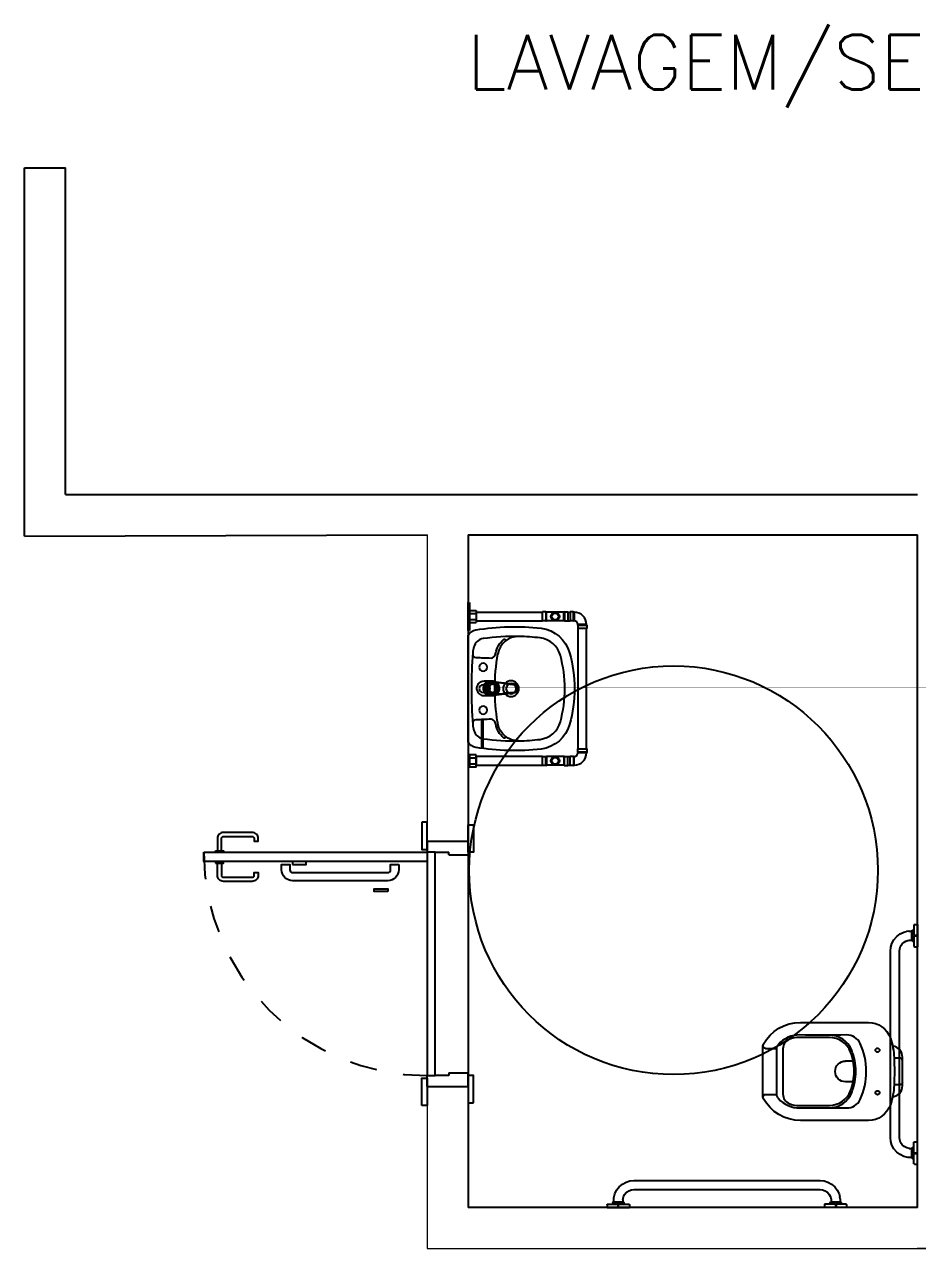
# Model space of a CAD drawing. Header units: inches. Extents: x -55 to 235, y -47 to 159.
# Drawn here: x 173.701 to 176.979, y 8.902 to 13.395 of the extents above; entities that cross this region are included whole.
import ezdxf

# ---------------------------------------------------------------- set-up
doc = ezdxf.new("R2010")
doc.units = ezdxf.units.IN
doc.header["$LTSCALE"] = 0.03
doc.header["$MEASUREMENT"] = 0
doc.linetypes.add('CONTINU', pattern=[0])
doc.linetypes.add('HIDDEN', pattern=[0.375, 0.25, -0.125])
doc.layers.add('01', color=7, linetype='Continuous')
doc.layers.add('AI-Texto amb-tit', color=4, linetype='Continuous')
doc.styles.add('RS100', font='romans.shx', dxfattribs={"height": 0.2})

# ---------------------------------------------------------------- blocks, each defined once
blk = doc.blocks.new('CX-A$C79F73C49')
blk.add_lwpolyline([(0.005, 0.1575), (0.005, 0.1275), (0, 0.1275), (0, 0.1575)], close=True)
blk.add_lwpolyline([(0.0575, 0.0225, -0.414214), (0.05, 0.015), (0.04, 0.015), (0.04, 0), (0.05, 0, 0.414214), (0.0725, 0.0225), (0.0725, 0.1275, 0.414214), (0.05, 0.15), (0.005, 0.15), (0.005, 0.135), (0.05, 0.135, -0.414214), (0.0575, 0.1275)], format="xyb", close=True)
blk = doc.blocks.new('fsfa')
blk.add_line((175.3294, 11.522), (176.9794, 11.522))
at = {"layer": '01', "lineweight": 0}
for p, q in [((175.1794, 11.522), (175.1794, 10.397)), ((175.3294, 10.397), (175.3294, 11.522)), ((176.9794, 11.522), (176.9794, 9.052)), ((175.1794, 10.397), (175.3294, 10.397)), ((175.3294, 9.497), (175.1794, 9.497)), ((175.1794, 9.497), (175.1794, 8.902)), ((175.1794, 8.902), (177.1312, 8.902)), ((178.9294, 8.902), (176.9777, 8.902))]:
    blk.add_line(p, q, dxfattribs=at)
at = {"layer": '01'}
for p, q in [((175.3294, 11.522), (175.3294, 9.052)), ((176.9794, 9.052), (176.9794, 11.522)), ((175.3354, 11.2735), (175.3354, 11.1705)), ((175.3354, 11.2439), (175.3594, 11.2439)), ((175.3354, 11.2329), (175.3594, 11.2329)), ((175.3594, 11.2439), (175.3594, 11.2001)), ((175.3594, 11.2379), (175.6026, 11.2379)), ((175.6146, 11.2385), (175.6026, 11.2385)), ((175.6026, 11.2054), (175.6026, 11.2385)), ((175.6146, 11.2385), (175.6171, 11.2379)), ((175.6146, 11.2385), (175.6146, 11.2054)), ((175.6171, 11.2061), (175.6171, 11.2379)), ((175.681, 11.2379), (175.6171, 11.2379)), ((175.6836, 11.2385), (175.681, 11.2379)), ((175.681, 11.2061), (175.681, 11.2379)), ((175.6836, 11.2385), (175.6836, 11.2054)), ((175.6836, 11.2385), (175.6956, 11.2385)), ((175.6956, 11.2385), (175.6956, 11.2054)), ((175.6956, 11.2379), (175.7046, 11.2379)), ((175.7046, 11.2385), (175.7046, 11.2054)), ((175.7166, 11.2385), (175.7046, 11.2385)), ((175.7166, 11.2054), (175.7166, 11.2385)), ((175.7166, 11.2385), (175.7191, 11.2379)), ((175.7191, 11.2379), (175.7191, 11.2061)), ((175.3354, 11.211), (175.3594, 11.211)), ((175.3354, 11.2001), (175.3594, 11.2001)), ((175.3594, 11.2061), (175.6026, 11.2061)), ((175.6146, 11.2054), (175.6026, 11.2054)), ((175.6146, 11.2054), (175.6171, 11.2061)), ((175.681, 11.2061), (175.6171, 11.2061)), ((175.6836, 11.2054), (175.681, 11.2061)), ((175.6836, 11.2054), (175.6956, 11.2054)), ((175.6956, 11.2061), (175.7046, 11.2061)), ((175.7166, 11.2054), (175.7046, 11.2054)), ((175.7166, 11.2054), (175.7191, 11.2061)), ((175.732, 11.19), (175.7327, 11.1925)), ((175.732, 11.19), (175.7651, 11.19)), ((175.732, 11.19), (175.732, 11.178)), ((175.7645, 11.1925), (175.7327, 11.1925)), ((175.7651, 11.19), (175.7645, 11.1925)), ((175.7651, 11.19), (175.7651, 11.178)), ((175.3294, 11.1705), (175.3354, 11.1705)), ((175.7651, 11.178), (175.732, 11.178)), ((175.3354, 10.7029), (175.3594, 10.7029)), ((175.6146, 10.7085), (175.6171, 10.7079)), ((175.6146, 10.6754), (175.6146, 10.7085)), ((175.681, 10.7079), (175.6171, 10.7079)), ((175.6171, 10.7079), (175.6171, 10.6761)), ((175.6836, 10.7085), (175.681, 10.7079)), ((175.681, 10.7079), (175.681, 10.6761)), ((175.6836, 10.7085), (175.6956, 10.7085)), ((175.6836, 10.6754), (175.6836, 10.7085)), ((175.6956, 10.6754), (175.6956, 10.7085)), ((175.6956, 10.7078), (175.7046, 10.7078)), ((175.7046, 10.6754), (175.7046, 10.7085)), ((175.7166, 10.7085), (175.7046, 10.7085)), ((175.7166, 10.7085), (175.7166, 10.6754)), ((175.7166, 10.7085), (175.7191, 10.7078)), ((175.7191, 10.6761), (175.7191, 10.7078)), ((175.732, 10.724), (175.7327, 10.7214)), ((175.7645, 10.7214), (175.7327, 10.7214)), ((175.7651, 10.724), (175.7645, 10.7214)), ((175.3354, 10.681), (175.3594, 10.681)), ((175.6146, 10.6754), (175.6171, 10.6761)), ((175.681, 10.6761), (175.6171, 10.6761)), ((175.6836, 10.6754), (175.681, 10.6761)), ((175.6836, 10.6754), (175.6956, 10.6754)), ((175.6956, 10.6761), (175.7046, 10.6761)), ((175.7166, 10.6754), (175.7046, 10.6754)), ((175.7166, 10.6754), (175.7191, 10.6761)), ((175.1794, 10.397), (175.3294, 10.397)), ((175.1794, 10.397), (175.1794, 10.357)), ((175.1794, 10.397), (175.1794, 10.357)), ((175.3294, 10.397), (175.3294, 10.347)), ((175.3294, 10.397), (175.3294, 10.347)), ((175.2094, 10.357), (175.2594, 10.357)), ((175.2594, 10.347), (175.2594, 10.357)), ((175.2594, 10.347), (175.2594, 10.357)), ((175.2594, 10.347), (175.3294, 10.347)), ((175.2594, 10.347), (175.3294, 10.347)), ((176.412, 9.4579), (176.412, 9.6461)), ((176.412, 9.6461), (176.412, 9.6364)), ((176.422, 9.6364), (176.4576, 9.6364)), ((175.1794, 9.497), (175.1794, 9.537)), ((175.1794, 9.497), (175.1794, 9.537)), ((175.1794, 9.537), (175.2094, 9.537)), ((175.2594, 9.537), (175.2094, 9.537)), ((175.2594, 9.547), (175.3294, 9.547)), ((175.2594, 9.547), (175.3294, 9.547)), ((175.2594, 9.547), (175.2594, 9.537)), ((175.2594, 9.547), (175.2594, 9.537)), ((175.3294, 9.497), (175.3294, 9.547)), ((175.3294, 9.497), (175.3294, 9.547)), ((175.1794, 9.497), (175.3294, 9.497)), ((176.9794, 9.052), (175.3294, 9.052))]:
    blk.add_line(p, q, dxfattribs=at)
at = {"layer": '01', "ltscale": 3}
blk.add_line((175.3294, 11.1705), (175.3294, 11.2735), dxfattribs=at)
at = {"layer": '01'}
for points in [[(175.358, 10.7414, -0.219089), (175.3294, 10.761), (175.3294, 10.957), (175.3294, 11.1529, -0.219089), (175.358, 11.1725)], [(175.3584, 11.1725, -0.072907), (175.5977, 11.1785, -0.3044), (175.7025, 11.0881, -0.067106), (175.7201, 10.957, -0.067106), (175.7025, 10.8259, -0.3044), (175.5977, 10.7355, -0.072907), (175.3584, 10.7414)], [(175.516, 11.1487, 0.375471), (175.4391, 11.0844)], [(175.3468, 11.0852, 0.414698), (175.3583, 11.0718, 0.016843), (175.414, 11.0695, 0.366077), (175.4304, 11.0831, -0.001782), (175.4313, 11.0879, -0.174065), (175.46, 11.1372, -1.00211), (175.4658, 11.1313)], [(175.438, 10.8352, -0.045632), (175.4283, 10.957, -0.048033), (175.4392, 11.085)], [(175.4658, 10.7826, -1.00211), (175.46, 10.7768, -0.174065), (175.4313, 10.8261, -0.001782), (175.4304, 10.8308, 0.366077), (175.414, 10.8445, 0.016844), (175.3583, 10.8421, 0.414698), (175.3468, 10.8288)], [(175.516, 10.7653, -0.368026), (175.4394, 10.8276, -0.004431), (175.4373, 10.8393)], [(176.422, 9.6364, -0.407906), (176.412, 9.6461, -0.131537), (176.4132, 9.6512, -0.273863), (176.5496, 9.7319), (176.7993, 9.7319, -0.319419), (176.8799, 9.6746, -0.074713), (176.8935, 9.6019, -0.017899), (176.8935, 9.502, -0.074713), (176.8799, 9.4293, -0.319419), (176.7993, 9.3719), (176.5496, 9.3719, -0.273863), (176.4132, 9.4527, -0.136488), (176.412, 9.4579, -0.402244), (176.422, 9.4675), (176.4576, 9.4675, -0.337727), (176.4627, 9.4636)], [(176.6552, 9.4186, 0.305538), (176.7378, 9.4738, 0.097448), (176.7531, 9.5519, 0.097448), (176.7378, 9.6301, 0.305538), (176.6552, 9.6853)], [(176.9241, 9.5919, 0.414214), (176.9152, 9.6008), (176.8934, 9.6008)], [(176.9241, 9.5119, -0.414214), (176.9152, 9.503), (176.8934, 9.503)]]:
    blk.add_lwpolyline(points, format="xyb", dxfattribs=at)
for points in [[(175.3419, 10.957, 0.019965), (175.3471, 10.8249, 0.043001), (175.3506, 10.8039, 0.302465), (175.3848, 10.7733, 0.041693), (175.516, 10.7653, 0.024671), (175.5937, 10.7709, 0.304374), (175.6684, 10.8353, 0.067046), (175.6848, 10.957, 0.067046), (175.6684, 11.0786, 0.304374), (175.5937, 11.1431, 0.02467), (175.516, 11.1487, 0.041693), (175.3848, 11.1407, 0.302465), (175.3506, 11.11, 0.043001), (175.3471, 11.089, 0.019965)], [(175.3706, 11.0356, 1), (175.3995, 11.0356, 1)], [(175.3706, 10.957, 1), (175.3995, 10.957, 1)], [(175.4584, 10.957, 1), (175.5163, 10.957, 1)], [(175.3706, 10.8783, 1), (175.3995, 10.8783, 1)], [(175.0752, 10.312), (175.0752, 10.292, -0.414214), (175.0352, 10.252), (174.6852, 10.252, -0.414214), (174.6452, 10.292), (174.6452, 10.312), (174.6752, 10.312), (174.6752, 10.292, 0.414214), (174.6852, 10.282), (175.0352, 10.282, 0.414214), (175.0452, 10.292), (175.0452, 10.312)], [(176.7685, 9.6551, 0.295956), (176.7193, 9.6859, -0.008003), (176.547, 9.6859, 0.219669), (176.4687, 9.6513, 0.1825), (176.4617, 9.6329), (176.4617, 9.4709, 0.1825), (176.4687, 9.4526, 0.21967), (176.547, 9.4179, -0.008003), (176.7193, 9.418, 0.295956), (176.7685, 9.4488, 0.109342), (176.7914, 9.5519, 0.109342)], [(176.7432, 9.5901, 0.042994), (176.7338, 9.6232, 0.312272), (176.6562, 9.6764, -0.00507), (176.5469, 9.677, 0.107996), (176.5078, 9.6692, 0.297508), (176.4856, 9.6351), (176.4856, 9.4687, 0.297509), (176.5078, 9.4347, 0.107996), (176.5469, 9.4268, -0.00507), (176.6562, 9.4275, 0.312272), (176.7338, 9.4807, 0.091294), (176.7469, 9.5519, 0.048111)], [(176.8402, 9.6301, -1), (176.8251, 9.6301, -1)], [(176.8402, 9.4737, -1), (176.8251, 9.4737, -1)]]:
    blk.add_lwpolyline(points, format="xyb", close=True, dxfattribs=at)
at = {"layer": '01', "ltscale": 3}
for points in [[(175.7644, 11.178), (175.7327, 11.178), (175.7327, 10.736), (175.7644, 10.736)], [(175.6026, 10.7079), (175.3594, 10.7079), (175.3594, 10.6761), (175.6026, 10.6761)], [(175.6146, 10.6754), (175.6026, 10.6754), (175.6026, 10.7085), (175.6146, 10.7085)]]:
    blk.add_lwpolyline(points, close=True, dxfattribs=at)
at = {"layer": '01', "linetype": 'CONTINU'}
for points in [[(175.4179, 10.9839), (175.389, 10.9839), (175.3836, 10.9838), (175.3831, 10.9837), (175.3783, 10.9826), (175.378, 10.9824), (175.3737, 10.9804), (175.3735, 10.9803), (175.3702, 10.978), (175.3692, 10.9772), (175.3675, 10.9753), (175.3657, 10.9732), (175.3653, 10.9726), (175.3636, 10.9697), (175.3631, 10.9686), (175.3624, 10.9669), (175.3615, 10.964), (175.3614, 10.9635), (175.361, 10.961), (175.3608, 10.958), (175.361, 10.9551), (175.3614, 10.9526), (175.3615, 10.9521), (175.3624, 10.9492), (175.3631, 10.9475), (175.3636, 10.9463), (175.3653, 10.9435), (175.3657, 10.9429), (175.3675, 10.9407), (175.3692, 10.9389), (175.3702, 10.9381), (175.3735, 10.9357), (175.3737, 10.9356), (175.378, 10.9336), (175.3783, 10.9335), (175.3831, 10.9324), (175.3836, 10.9323), (175.389, 10.9322), (175.4179, 10.9322)], [(175.4114, 10.9838), (175.4116, 10.9838), (175.4111, 10.9839), (175.4095, 10.984), (175.408, 10.9839), (175.4066, 10.9838), (175.406, 10.9838), (175.4049, 10.9836), (175.4034, 10.9833), (175.4023, 10.9829), (175.402, 10.9828), (175.4012, 10.9826), (175.4006, 10.9823), (175.3993, 10.9817), (175.3982, 10.9812), (175.398, 10.9811), (175.3969, 10.9804), (175.3967, 10.9803), (175.3959, 10.9797), (175.3945, 10.9787), (175.3938, 10.9781), (175.3928, 10.9772), (175.392, 10.9763), (175.3913, 10.9755), (175.3904, 10.9744), (175.3895, 10.9732), (175.3891, 10.9725), (175.3886, 10.9717), (175.388, 10.9705), (175.3871, 10.9686), (175.387, 10.9684), (175.3867, 10.9675), (175.3863, 10.9664), (175.3857, 10.9643), (175.3856, 10.9635), (175.3854, 10.9629), (175.3853, 10.9622), (175.3851, 10.9601), (175.385, 10.958), (175.3851, 10.9559), (175.3853, 10.9538), (175.3854, 10.9532), (175.3856, 10.9526), (175.3857, 10.9517), (175.3863, 10.9497), (175.3867, 10.9486), (175.387, 10.9476), (175.3871, 10.9475), (175.388, 10.9456), (175.3886, 10.9443), (175.3891, 10.9436), (175.3895, 10.9429), (175.3904, 10.9416), (175.3913, 10.9406), (175.392, 10.9398), (175.3928, 10.9389), (175.3938, 10.938), (175.3945, 10.9374), (175.3959, 10.9363), (175.3967, 10.9357), (175.3969, 10.9356), (175.398, 10.935), (175.3982, 10.9349), (175.3993, 10.9343), (175.4006, 10.9337), (175.4012, 10.9335), (175.402, 10.9332), (175.4023, 10.9331), (175.4034, 10.9328), (175.4049, 10.9325), (175.406, 10.9323), (175.4066, 10.9322), (175.408, 10.9321), (175.4095, 10.9321), (175.4111, 10.9322), (175.4114, 10.9322), (175.4114, 10.9322)], [(175.3968, 10.9391), (175.3968, 10.9391), (175.3964, 10.9394), (175.3942, 10.9415), (175.3941, 10.9415), (175.3923, 10.9437), (175.3918, 10.9443), (175.3913, 10.9451), (175.3907, 10.946), (175.39, 10.9474), (175.3895, 10.9483), (175.3892, 10.9491), (175.3887, 10.9507), (175.3886, 10.9508), (175.388, 10.9531), (175.3879, 10.9535), (175.3878, 10.9544), (175.3876, 10.9555), (175.3875, 10.958), (175.3876, 10.9605), (175.3878, 10.9617), (175.3879, 10.9626), (175.388, 10.963), (175.3886, 10.9652), (175.3887, 10.9654), (175.3892, 10.967), (175.3895, 10.9677), (175.39, 10.9686), (175.3907, 10.9701), (175.3913, 10.971), (175.3918, 10.9718), (175.3923, 10.9724), (175.3941, 10.9745), (175.3942, 10.9746), (175.3964, 10.9767), (175.3968, 10.9769), (175.3968, 10.977)], [(175.4213, 10.9733), (175.4193, 10.9731), (175.4185, 10.973), (175.4173, 10.9727), (175.4157, 10.9721), (175.4154, 10.972), (175.4137, 10.9711), (175.4132, 10.9707), (175.4121, 10.9699), (175.411, 10.9688), (175.4107, 10.9685), (175.4095, 10.967), (175.4092, 10.9665), (175.4085, 10.9654), (175.4078, 10.9639), (175.4077, 10.9636), (175.4071, 10.9618), (175.407, 10.961), (175.4068, 10.9599), (175.4067, 10.958), (175.4068, 10.9559), (175.407, 10.9551), (175.4072, 10.9538), (175.4078, 10.9522), (175.4079, 10.9519), (175.4088, 10.9501), (175.4092, 10.9496), (175.4099, 10.9484), (175.411, 10.9472), (175.4113, 10.947), (175.4127, 10.9457), (175.4132, 10.9453), (175.4143, 10.9447), (175.4157, 10.9439), (175.416, 10.9438), (175.4177, 10.9432), (175.4185, 10.9431), (175.4195, 10.9429), (175.4213, 10.9428)], [(175.4139, 10.984), (175.4201, 10.984)], [(175.4213, 10.9733), (175.4205, 10.9733), (175.4205, 10.9734)], [(175.4205, 10.9427), (175.4205, 10.9428), (175.4213, 10.9428), (175.4234, 10.9429), (175.4242, 10.9431), (175.4254, 10.9434), (175.427, 10.9439), (175.4273, 10.9441), (175.429, 10.945), (175.4295, 10.9453), (175.4306, 10.9462), (175.4317, 10.9472), (175.432, 10.9475), (175.4332, 10.949), (175.4335, 10.9496), (175.4342, 10.9507), (175.4349, 10.9522), (175.435, 10.9524), (175.4356, 10.9543), (175.4357, 10.9551), (175.4359, 10.9561), (175.436, 10.958), (175.4359, 10.9602), (175.4357, 10.961), (175.4355, 10.9622), (175.4349, 10.9639), (175.4348, 10.9642), (175.4339, 10.966), (175.4335, 10.9665), (175.4327, 10.9676), (175.4317, 10.9688), (175.4314, 10.9691), (175.43, 10.9704), (175.4295, 10.9707), (175.4284, 10.9714), (175.427, 10.9721), (175.4267, 10.9722), (175.425, 10.9728), (175.4242, 10.973), (175.4232, 10.9732), (175.4213, 10.9733)], [(175.4345, 10.9792), (175.4389, 10.9787), (175.4394, 10.9786), (175.44, 10.9786), (175.4406, 10.9786), (175.4412, 10.9786), (175.4418, 10.9785), (175.4424, 10.9785)], [(175.4386, 10.9806), (175.44, 10.9805), (175.4413, 10.9803), (175.4421, 10.9802), (175.4435, 10.9801), (175.445, 10.9799), (175.4494, 10.9794), (175.4539, 10.9789), (175.4584, 10.9784), (175.4606, 10.9781), (175.4629, 10.9779), (175.4651, 10.9776), (175.4674, 10.9774), (175.4718, 10.9768), (175.4757, 10.9764), (175.478, 10.9762), (175.4803, 10.976), (175.4827, 10.9757), (175.485, 10.9755)], [(175.4615, 10.9765), (175.4578, 10.9769), (175.4547, 10.9773), (175.4478, 10.9781), (175.4444, 10.9785), (175.4437, 10.9785), (175.4431, 10.9785)], [(175.4806, 10.9742), (175.4847, 10.9738), (175.4864, 10.9736), (175.4884, 10.9734), (175.4903, 10.9731), (175.4923, 10.9729), (175.4942, 10.9727), (175.4962, 10.9725), (175.4982, 10.9724), (175.4988, 10.9723), (175.4994, 10.9722), (175.4999, 10.9721), (175.5005, 10.9719)], [(175.5051, 10.9732), (175.5043, 10.9735), (175.5034, 10.9737), (175.5026, 10.9739), (175.5018, 10.9739), (175.5, 10.9741), (175.4982, 10.9743), (175.4964, 10.9744), (175.4946, 10.9746), (175.4922, 10.9748), (175.4898, 10.975)], [(175.5074, 10.9659), (175.5072, 10.9664), (175.5069, 10.9669), (175.5066, 10.9673), (175.5063, 10.9677), (175.506, 10.9681), (175.5059, 10.9683), (175.5057, 10.9685), (175.5054, 10.9689), (175.5052, 10.969), (175.505, 10.9693), (175.5046, 10.9697), (175.5041, 10.97), (175.5036, 10.9704), (175.5032, 10.9707), (175.5031, 10.9707), (175.5027, 10.971), (175.5023, 10.9712), (175.5019, 10.9714), (175.5014, 10.9716)], [(175.5136, 10.9517), (175.5138, 10.9527), (175.514, 10.9535), (175.514, 10.9544), (175.5141, 10.9552), (175.5141, 10.9561), (175.5141, 10.9571), (175.5141, 10.958), (175.5141, 10.959), (175.5141, 10.9599), (175.5141, 10.9609), (175.514, 10.9617), (175.514, 10.9626), (175.5138, 10.9634), (175.5136, 10.9643), (175.5134, 10.9652), (175.5132, 10.9658), (175.5131, 10.966), (175.5128, 10.9667), (175.5127, 10.9669), (175.5123, 10.9676), (175.5118, 10.9683), (175.5115, 10.9688), (175.5113, 10.969), (175.511, 10.9694), (175.5107, 10.9697), (175.5101, 10.9703), (175.5094, 10.9709), (175.509, 10.9712), (175.5088, 10.9713), (175.5086, 10.9715), (175.5081, 10.9718), (175.5074, 10.9722), (175.5067, 10.9726), (175.5059, 10.9729)], [(175.508, 10.9644), (175.5082, 10.9639), (175.5082, 10.9636), (175.5083, 10.9633), (175.5084, 10.9628), (175.5085, 10.9623), (175.5085, 10.9618), (175.5085, 10.9615), (175.5086, 10.961), (175.5086, 10.9606), (175.5086, 10.9603), (175.5086, 10.9599), (175.5086, 10.9588), (175.5086, 10.958), (175.5086, 10.9577), (175.5086, 10.9567), (175.5086, 10.9562), (175.5086, 10.9558), (175.5086, 10.9555), (175.5086, 10.955), (175.5085, 10.9546), (175.5085, 10.9543), (175.5085, 10.9538), (175.5084, 10.9532), (175.5083, 10.9527), (175.5082, 10.9525), (175.5082, 10.9522), (175.508, 10.9517)], [(175.5139, 10.9625), (175.5139, 10.9628), (175.5139, 10.9631), (175.5138, 10.9634), (175.5136, 10.9643)], [(175.4111, 10.9586), (175.411, 10.9588), (175.4109, 10.959), (175.4107, 10.9592), (175.4106, 10.9593), (175.4104, 10.9595), (175.4102, 10.9595), (175.4101, 10.9595), (175.4099, 10.9596), (175.4097, 10.9596), (175.4094, 10.9596), (175.4092, 10.9595), (175.4091, 10.9595), (175.4089, 10.9595), (175.4087, 10.9593), (175.4086, 10.9592), (175.4084, 10.959), (175.4083, 10.9588), (175.4082, 10.9586), (175.4082, 10.9585), (175.4081, 10.9583), (175.4081, 10.958), (175.4081, 10.9578), (175.4082, 10.9575), (175.4082, 10.9574), (175.4083, 10.9573), (175.4084, 10.9571), (175.4086, 10.9569), (175.4087, 10.9567), (175.4089, 10.9566), (175.4091, 10.9566), (175.4092, 10.9565), (175.4094, 10.9565), (175.4097, 10.9564), (175.4099, 10.9565), (175.4101, 10.9565), (175.4102, 10.9566), (175.4104, 10.9566), (175.4106, 10.9567), (175.4107, 10.9569), (175.4109, 10.9571), (175.411, 10.9573), (175.4111, 10.9574), (175.4111, 10.9575), (175.4112, 10.9578), (175.4112, 10.958), (175.4112, 10.9583), (175.4111, 10.9585)], [(175.4139, 10.9321), (175.4201, 10.9321)], [(175.433, 10.9596), (175.4328, 10.9596), (175.4326, 10.9595), (175.4325, 10.9595), (175.4323, 10.9595), (175.4321, 10.9593), (175.432, 10.9592), (175.4318, 10.959), (175.4317, 10.9588), (175.4316, 10.9586), (175.4316, 10.9585), (175.4315, 10.9583), (175.4315, 10.958), (175.4315, 10.9578), (175.4316, 10.9575), (175.4316, 10.9574), (175.4317, 10.9573), (175.4318, 10.9571), (175.432, 10.9569), (175.4321, 10.9567), (175.4323, 10.9566), (175.4325, 10.9566), (175.4326, 10.9565), (175.4328, 10.9565), (175.433, 10.9564), (175.4333, 10.9565), (175.4335, 10.9565), (175.4336, 10.9566), (175.4338, 10.9566), (175.434, 10.9567), (175.4341, 10.9569), (175.4343, 10.9571), (175.4344, 10.9573), (175.4345, 10.9574), (175.4345, 10.9575), (175.4346, 10.9578), (175.4346, 10.958), (175.4346, 10.9583), (175.4345, 10.9585), (175.4345, 10.9586), (175.4344, 10.9588), (175.4343, 10.959), (175.4341, 10.9592), (175.434, 10.9593), (175.4338, 10.9595)], [(175.4336, 10.9595), (175.4335, 10.9595), (175.4333, 10.9596)], [(175.4424, 10.9375), (175.4415, 10.9375), (175.4407, 10.9375), (175.4406, 10.9375), (175.44, 10.9375), (175.4394, 10.9374), (175.4389, 10.9374), (175.4345, 10.9369)], [(175.4378, 10.9398), (175.4379, 10.9397)], [(175.4386, 10.9354), (175.44, 10.9356), (175.4413, 10.9358), (175.4421, 10.9358), (175.4435, 10.936), (175.445, 10.9362), (175.4494, 10.9367), (175.4539, 10.9372), (175.4584, 10.9377), (175.4606, 10.9379), (175.4629, 10.9382), (175.4651, 10.9385), (175.4674, 10.9387), (175.4718, 10.9392), (175.4757, 10.9396), (175.478, 10.9399), (175.4803, 10.9401), (175.4827, 10.9403), (175.485, 10.9406)], [(175.4404, 10.943), (175.4404, 10.9429)], [(175.4431, 10.9376), (175.4437, 10.9376), (175.4444, 10.9376), (175.4478, 10.938), (175.4513, 10.9384), (175.4578, 10.9391), (175.4615, 10.9396)], [(175.4787, 10.9416), (175.4826, 10.942), (175.4847, 10.9423), (175.4864, 10.9425), (175.4884, 10.9427), (175.4903, 10.9429), (175.4923, 10.9431), (175.4942, 10.9433), (175.4962, 10.9435), (175.4982, 10.9437), (175.4988, 10.9438), (175.4994, 10.9439), (175.4999, 10.944), (175.5005, 10.9442)], [(175.5051, 10.9428), (175.5043, 10.9426), (175.5034, 10.9424), (175.5026, 10.9422), (175.5018, 10.9421), (175.5, 10.942), (175.4982, 10.9418), (175.4964, 10.9416), (175.4946, 10.9415), (175.4922, 10.9412)], [(175.5014, 10.9445), (175.5019, 10.9447), (175.5023, 10.9449), (175.5027, 10.9451), (175.5031, 10.9453), (175.5032, 10.9454), (175.5036, 10.9457), (175.5041, 10.946), (175.5046, 10.9464), (175.505, 10.9468), (175.5052, 10.947), (175.5054, 10.9472), (175.5057, 10.9476), (175.5059, 10.9477), (175.506, 10.948), (175.5063, 10.9484), (175.5066, 10.9488), (175.5069, 10.9492), (175.5072, 10.9497), (175.5074, 10.9502)], [(175.5139, 10.9535), (175.5139, 10.9532), (175.5139, 10.9529), (175.5138, 10.9526), (175.5136, 10.9517), (175.5134, 10.9509), (175.5132, 10.9503), (175.5131, 10.95), (175.5128, 10.9494), (175.5127, 10.9492), (175.5123, 10.9484), (175.5118, 10.9477), (175.5115, 10.9473), (175.5113, 10.947), (175.511, 10.9467), (175.5107, 10.9464), (175.5101, 10.9458), (175.5094, 10.9452), (175.509, 10.9449), (175.5088, 10.9447), (175.5086, 10.9446), (175.5081, 10.9443), (175.5074, 10.9439), (175.5067, 10.9435), (175.5059, 10.9431)], [(175.514, 10.9543), (175.514, 10.9546), (175.5141, 10.9552), (175.5141, 10.9558), (175.5141, 10.9565), (175.5141, 10.9572), (175.5141, 10.958), (175.5141, 10.9595), (175.5141, 10.9603), (175.5141, 10.9609), (175.514, 10.9614), (175.514, 10.9618)], [(176.9293, 10.063), (176.939, 10.0653)], [(176.9476, 10.0666), (176.9583, 10.067)], [(176.9583, 10.0683), (176.9586, 10.0693)], [(176.9583, 10.0326), (176.9583, 10.0683)], [(176.9586, 10.0693), (176.9593, 10.0701)], [(176.9593, 10.0701), (176.9604, 10.0703)], [(176.9604, 10.0305), (176.9604, 10.0703)], [(176.9604, 10.0703), (176.9662, 10.0703)], [(176.9665, 10.0899), (176.9662, 10.0889)], [(176.9662, 10.0889), (176.9662, 10.0518)], [(176.9673, 10.0906), (176.9665, 10.0899)], [(176.9683, 10.0909), (176.9673, 10.0906)], [(176.9683, 10.0909), (176.9794, 10.0909)], [(176.9794, 10.0909), (176.9794, 10.0097)], [(176.8813, 10.0078), (176.8857, 10.0219)], [(176.8857, 10.0219), (176.893, 10.0353)], [(176.893, 10.0353), (176.9032, 10.0471)], [(176.9032, 10.0471), (176.9155, 10.0565)], [(176.9155, 10.0565), (176.9293, 10.063)], [(176.9172, 10.0116), (176.9229, 10.02)], [(176.9229, 10.02), (176.9306, 10.027)], [(176.9491, 10.034), (176.9583, 10.034)], [(176.9586, 10.0315), (176.9583, 10.0326)], [(176.9593, 10.0308), (176.9586, 10.0315)], [(176.9604, 10.0305), (176.9593, 10.0308)], [(176.9604, 10.0305), (176.9662, 10.0305)], [(176.9662, 10.0518), (176.9794, 10.0518)], [(176.9662, 10.0503), (176.9662, 10.0117)], [(176.9662, 10.0503), (176.9794, 10.0503)], [(176.9764, 10.0518), (176.9764, 10.0503)], [(176.8799, 9.9933), (176.8813, 10.0078)], [(176.8799, 9.3097), (176.8799, 9.9933)], [(176.9129, 9.9933), (176.914, 10.0025)], [(176.9129, 9.3097), (176.9129, 9.9933)], [(176.914, 10.0025), (176.9172, 10.0116)], [(176.9662, 10.0117), (176.9665, 10.0107)], [(176.9665, 10.0107), (176.9673, 10.01)], [(176.9673, 10.01), (176.9683, 10.0097)], [(176.9683, 10.0097), (176.9794, 10.0097)], [(176.8813, 9.2952), (176.8799, 9.3097)], [(176.914, 9.3005), (176.9129, 9.3097)], [(176.9172, 9.2914), (176.914, 9.3005)], [(176.8857, 9.281), (176.8813, 9.2952)], [(176.893, 9.2677), (176.8857, 9.281)], [(176.9032, 9.2559), (176.893, 9.2677)], [(176.9155, 9.2465), (176.9032, 9.2559)], [(176.9229, 9.283), (176.9172, 9.2914)], [(176.9306, 9.276), (176.9229, 9.283)], [(176.9397, 9.2712), (176.9306, 9.276)], [(176.9491, 9.269), (176.9397, 9.2712)], [(176.9491, 9.269), (176.9583, 9.269)], [(176.9583, 9.2704), (176.9586, 9.2714)], [(176.9583, 9.2347), (176.9583, 9.2704)], [(176.9586, 9.2714), (176.9593, 9.2722)], [(176.9593, 9.2722), (176.9604, 9.2724)], [(176.9604, 9.2326), (176.9604, 9.2724)], [(176.9604, 9.2724), (176.9662, 9.2724)], [(176.9662, 9.2913), (176.9665, 9.2923)], [(176.9662, 9.2527), (176.9662, 9.2913)], [(176.9665, 9.2923), (176.9673, 9.293)], [(176.9673, 9.293), (176.9683, 9.2933)], [(176.9683, 9.2933), (176.9794, 9.2933)], [(176.9794, 9.2121), (176.9794, 9.2933)], [(176.9293, 9.24), (176.9155, 9.2465)], [(176.9438, 9.2365), (176.9293, 9.24)], [(176.9583, 9.236), (176.9438, 9.2365)], [(176.9586, 9.2337), (176.9583, 9.2347)], [(176.9593, 9.2329), (176.9586, 9.2337)], [(176.9604, 9.2326), (176.9593, 9.2329)], [(176.9604, 9.2326), (176.9662, 9.2326)], [(176.9662, 9.2527), (176.9794, 9.2527)], [(176.9662, 9.2141), (176.9662, 9.2512)], [(176.9662, 9.2512), (176.9794, 9.2512)], [(176.9665, 9.2131), (176.9662, 9.2141)], [(176.9673, 9.2123), (176.9665, 9.2131)], [(176.9683, 9.2121), (176.9673, 9.2123)], [(176.9683, 9.2121), (176.9794, 9.2121)], [(176.9764, 9.2512), (176.9764, 9.2527)], [(175.8749, 9.1159), (175.8843, 9.1283)], [(175.8843, 9.1283), (175.8961, 9.1384)], [(175.8961, 9.1384), (175.9094, 9.1457)], [(175.9094, 9.1457), (175.9236, 9.1501)], [(175.9236, 9.1501), (175.938, 9.1515)], [(175.938, 9.1515), (176.6217, 9.1515)], [(176.6217, 9.1515), (176.6362, 9.1501)], [(176.6362, 9.1501), (176.6503, 9.1457)], [(176.6503, 9.1457), (176.6637, 9.1384)], [(176.6637, 9.1384), (176.6755, 9.1283)], [(176.6755, 9.1283), (176.6849, 9.1159)], [(175.8644, 9.0731), (175.8649, 9.0876)], [(175.8649, 9.0876), (175.8683, 9.1021)], [(175.8683, 9.1021), (175.8749, 9.1159)], [(175.8974, 9.0823), (175.8996, 9.0917)], [(175.8974, 9.0823), (175.8974, 9.0731)], [(175.8996, 9.0917), (175.9043, 9.1008)], [(175.9043, 9.1008), (175.9113, 9.1086)], [(175.9113, 9.1086), (175.9198, 9.1142)], [(175.9198, 9.1142), (175.9289, 9.1175)], [(175.9289, 9.1175), (175.938, 9.1185)], [(175.938, 9.1185), (176.6217, 9.1185)], [(176.6217, 9.1185), (176.6309, 9.1175)], [(176.6309, 9.1175), (176.6399, 9.1142)], [(176.6399, 9.1142), (176.6484, 9.1086)], [(176.6484, 9.1086), (176.6554, 9.1008)], [(176.6624, 9.0823), (176.6624, 9.0731)], [(176.6849, 9.1159), (176.6914, 9.1021)], [(176.6914, 9.1021), (176.6937, 9.0924)], [(176.695, 9.0839), (176.6953, 9.0731)], [(175.8404, 9.0631), (175.8407, 9.0642)], [(175.8404, 9.0631), (175.8404, 9.052)], [(175.8404, 9.052), (175.9217, 9.052)], [(175.8407, 9.0642), (175.8415, 9.0649)], [(175.8415, 9.0649), (175.8425, 9.0652)], [(175.8425, 9.0652), (175.8795, 9.0652)], [(175.861, 9.071), (175.8613, 9.0721)], [(175.861, 9.071), (175.9008, 9.071)], [(175.861, 9.071), (175.861, 9.0652)], [(175.8613, 9.0721), (175.862, 9.0728)], [(175.862, 9.0728), (175.863, 9.0731)], [(175.863, 9.0731), (175.8988, 9.0731)], [(175.8795, 9.0652), (175.8795, 9.052)], [(175.8795, 9.055), (175.8811, 9.055)], [(175.8811, 9.0652), (175.9196, 9.0652)], [(175.8811, 9.0652), (175.8811, 9.052)], [(175.8988, 9.0731), (175.8998, 9.0728)], [(175.8998, 9.0728), (175.9005, 9.0721)], [(175.9005, 9.0721), (175.9008, 9.071)], [(175.9008, 9.071), (175.9008, 9.0652)], [(175.9196, 9.0652), (175.9207, 9.0649)], [(175.9207, 9.0649), (175.9214, 9.0642)], [(175.9214, 9.0642), (175.9217, 9.0631)], [(175.9217, 9.0631), (175.9217, 9.052)], [(176.6383, 9.0642), (176.6381, 9.0631)], [(176.6381, 9.0631), (176.6381, 9.052)], [(176.7193, 9.052), (176.6381, 9.052)], [(176.6391, 9.0649), (176.6383, 9.0642)], [(176.6401, 9.0652), (176.6391, 9.0649)], [(176.6787, 9.0652), (176.6401, 9.0652)], [(176.6589, 9.071), (176.6592, 9.0721)], [(176.6589, 9.071), (176.6987, 9.071)], [(176.6589, 9.071), (176.6589, 9.0652)], [(176.6592, 9.0721), (176.6599, 9.0728)], [(176.6599, 9.0728), (176.6609, 9.0731)], [(176.6609, 9.0731), (176.6967, 9.0731)], [(176.6787, 9.0652), (176.6787, 9.052)], [(176.6802, 9.055), (176.6787, 9.055)], [(176.7173, 9.0652), (176.6802, 9.0652)], [(176.6802, 9.0652), (176.6802, 9.052)], [(176.6967, 9.0731), (176.6977, 9.0728)], [(176.6977, 9.0728), (176.6984, 9.0721)], [(176.6984, 9.0721), (176.6987, 9.071)], [(176.6987, 9.071), (176.6987, 9.0652)], [(176.7183, 9.0649), (176.7173, 9.0652)], [(176.719, 9.0642), (176.7183, 9.0649)], [(176.7193, 9.0631), (176.719, 9.0642)], [(176.7193, 9.0631), (176.7193, 9.052)]]:
    blk.add_lwpolyline(points, dxfattribs=at)
at = {"layer": '01'}
for points in [[(175.3794, 10.7405), (175.3854, 10.7405), (175.3854, 10.8435), (175.3794, 10.8435)], [(175.3594, 10.7139), (175.3354, 10.7139), (175.3354, 10.6701), (175.3594, 10.6701)], [(175.1594, 10.467), (175.1594, 10.367), (175.1794, 10.367), (175.1794, 10.467)], [(175.3494, 10.457), (175.3494, 10.357), (175.3294, 10.357), (175.3294, 10.457)], [(174.3594, 10.357), (175.1794, 10.357), (175.1794, 10.322), (174.3594, 10.322)], [(175.1794, 10.357), (175.1794, 9.537), (175.2094, 9.537), (175.2094, 10.357)], [(174.6852, 10.312), (174.7352, 10.312), (174.7352, 10.322), (174.6852, 10.322)], [(175.0352, 10.212), (174.9852, 10.212), (174.9852, 10.222), (175.0352, 10.222)], [(175.1594, 9.427), (175.1594, 9.527), (175.1794, 9.527), (175.1794, 9.427)], [(175.3494, 9.437), (175.3494, 9.537), (175.3294, 9.537), (175.3294, 9.437)]]:
    blk.add_lwpolyline(points, close=True, dxfattribs=at)
blk.add_lwpolyline([(175.732, 10.724), (175.732, 10.736), (175.7651, 10.736), (175.7651, 10.724), (175.732, 10.724)], dxfattribs=at)
at = {"layer": '01', "linetype": 'Continuous'}
for points in [[(176.9476, 10.0666), (176.939, 10.0653)], [(176.9306, 10.027), (176.9371, 10.0307)], [(176.9371, 10.0307), (176.9433, 10.0331)], [(176.9433, 10.0331), (176.9491, 10.034)], [(176.6554, 9.1008), (176.6591, 9.0943)], [(176.6591, 9.0943), (176.6615, 9.0881)], [(176.6615, 9.0881), (176.6624, 9.0823)], [(176.695, 9.0839), (176.6937, 9.0924)]]:
    blk.add_lwpolyline(points, dxfattribs=at)
at = {"layer": '01', "ltscale": 0.31}
blk.add_lwpolyline([(176.889, 9.4593, 0.378909), (176.9241, 9.499), (176.9241, 9.6048, 0.378909), (176.889, 9.6445)], format="xyb", dxfattribs=at)
at = {"layer": '01', "ltscale": 0.157552}
blk.add_lwpolyline([(176.7432, 9.5137), (176.7152, 9.5137, -1), (176.7152, 9.5901)], format="xyb", dxfattribs=at)
at = {"layer": '01', "ltscale": 0.16334}
blk.add_lwpolyline([(176.7432, 9.5901), (176.7142, 9.5901)], dxfattribs=at)
at = {"layer": '01'}
for centre, radius in [((175.6491, 11.222), 0.0159), ((175.6491, 11.222), 0.0122), ((176.0839, 10.2904), 0.75), ((175.6491, 10.692), 0.0159), ((175.6491, 10.692), 0.0122)]:
    blk.add_circle(centre, radius, dxfattribs=at)
for centre, radius, start, end in [((175.7191, 11.1925), 0.0453, 359.998, 90.002), ((175.7191, 11.1925), 0.0136, 360, 90.4737), ((175.4874, 10.957), 0.0186, 0, 180), ((175.4874, 10.957), 0.0186, 180, 0), ((175.7191, 10.7214), 0.0136, 269.5263, 360), ((175.7191, 10.7214), 0.0453, 269.998, 0.002), ((176.4576, 9.6417), 0.00533, 270, 344.6449)]:
    blk.add_arc(centre, radius, start, end, dxfattribs=at)
at = {"layer": '01', "linetype": 'HIDDEN'}
blk.add_arc((175.1794, 10.357), 0.82, 180, 270, dxfattribs=at)
at = {"layer": '01', "linetype": 'CONTINU'}
for points, degree in [([(175.3878, 10.958), (175.3878, 10.962), (175.3886, 10.9658), (175.3901, 10.9693), (175.3922, 10.9723), (175.3949, 10.9748)], 5), ([(175.3944, 10.9742), (175.3891, 10.9688), (175.3864, 10.9614), (175.3867, 10.9536), (175.3896, 10.9468), (175.3944, 10.9419)], 5), ([(175.3936, 10.9731), (175.3892, 10.968), (175.387, 10.9614), (175.387, 10.9545), (175.3893, 10.948), (175.3936, 10.9429)], 5), ([(175.4139, 10.984), (175.4057, 10.984), (175.3981, 10.9805), (175.3923, 10.9745), (175.3889, 10.9665), (175.3889, 10.958)], 5), ([(175.3891, 10.9658), (175.3893, 10.9665), (175.3896, 10.9672), (175.39, 10.9678), (175.3903, 10.9685), (175.3907, 10.9691)], 5), ([(175.4201, 10.984), (175.4119, 10.984), (175.4043, 10.9805), (175.3985, 10.9745), (175.3952, 10.9665), (175.3952, 10.958)], 5), ([(175.4212, 10.9802), (175.4142, 10.9802), (175.4077, 10.9772), (175.4027, 10.9721), (175.3999, 10.9653), (175.3999, 10.958)], 5), ([(175.4213, 10.9734), (175.4164, 10.9734), (175.4119, 10.9713), (175.4085, 10.9678), (175.4065, 10.9631), (175.4065, 10.958)], 5), ([(175.4423, 10.9698), (175.4397, 10.9751), (175.4357, 10.9794), (175.4309, 10.9824), (175.4255, 10.984), (175.4201, 10.984)], 5), ([(175.4209, 10.9734), (175.4213, 10.9734), (175.4217, 10.9734), (175.4221, 10.9733), (175.4225, 10.9733), (175.4229, 10.9732)], 5), ([(175.4425, 10.958), (175.4425, 10.9653), (175.4396, 10.9721), (175.4347, 10.9772), (175.4282, 10.9802), (175.4212, 10.9802)], 5), ([(175.4331, 10.9673), (175.4313, 10.9697), (175.4291, 10.9715), (175.4266, 10.9728), (175.424, 10.9734), (175.4213, 10.9734)], 5), ([(175.4304, 10.9816), (175.4331, 10.9813), (175.4359, 10.981), (175.4386, 10.9806)], 3), ([(175.4355, 10.962), (175.4352, 10.9634), (175.4347, 10.9647), (175.434, 10.9659), (175.4333, 10.9671), (175.4324, 10.9681)], 5), ([(175.4404, 10.9731), (175.4404, 10.9731), (175.4404, 10.9731), (175.4404, 10.9731)], 3), ([(175.4423, 10.9698), (175.4424, 10.9698), (175.4425, 10.9698), (175.4425, 10.9697), (175.4425, 10.9697), (175.4424, 10.9696)], 5), ([(175.4424, 10.9785), (175.4426, 10.9785), (175.4428, 10.9785), (175.4431, 10.9785)], 3), ([(175.4451, 10.958), (175.4451, 10.9605), (175.4448, 10.9629), (175.4442, 10.9653), (175.4434, 10.9675), (175.4424, 10.9696)], 5), ([(175.4615, 10.9765), (175.4679, 10.9757), (175.4743, 10.975), (175.4806, 10.9742)], 3), ([(175.485, 10.9755), (175.4866, 10.9753), (175.4882, 10.9752), (175.4898, 10.975)], 3), ([(175.5005, 10.9719), (175.5008, 10.9718), (175.5011, 10.9717), (175.5014, 10.9716)], 3), ([(175.5059, 10.9729), (175.5057, 10.973), (175.5054, 10.9731), (175.5051, 10.9732)], 3), ([(175.5074, 10.9659), (175.5076, 10.9654), (175.5079, 10.9649), (175.508, 10.9644)], 3), ([(175.5138, 10.9634), (175.5139, 10.9634), (175.5139, 10.9634), (175.5138, 10.9634)], 3), ([(175.3878, 10.958), (175.3878, 10.9541), (175.3886, 10.9503), (175.3901, 10.9468), (175.3922, 10.9438), (175.3949, 10.9413)], 5), ([(175.3889, 10.958), (175.3889, 10.9495), (175.3923, 10.9416), (175.3981, 10.9356), (175.4057, 10.9321), (175.4139, 10.9321)], 5), ([(175.3891, 10.9503), (175.3893, 10.9496), (175.3896, 10.9489), (175.39, 10.9482), (175.3903, 10.9476), (175.3907, 10.9469)], 5), ([(175.3952, 10.958), (175.3952, 10.9495), (175.3985, 10.9416), (175.4043, 10.9356), (175.4119, 10.9321), (175.4201, 10.9321)], 5), ([(175.3999, 10.958), (175.3999, 10.9508), (175.4027, 10.944), (175.4077, 10.9388), (175.4142, 10.9359), (175.4212, 10.9359)], 5), ([(175.4065, 10.958), (175.4065, 10.953), (175.4085, 10.9483), (175.4119, 10.9447), (175.4164, 10.9427), (175.4213, 10.9427)], 5), ([(175.4201, 10.9321), (175.4258, 10.9321), (175.4313, 10.9338), (175.4361, 10.9369), (175.4398, 10.9412), (175.4423, 10.9463)], 5), ([(175.423, 10.9429), (175.4226, 10.9428), (175.4222, 10.9428), (175.4217, 10.9427), (175.4213, 10.9427), (175.4209, 10.9427)], 5), ([(175.4212, 10.9359), (175.4282, 10.9359), (175.4347, 10.9388), (175.4396, 10.944), (175.4425, 10.9508), (175.4425, 10.958)], 5), ([(175.4213, 10.9427), (175.4254, 10.9427), (175.4293, 10.9442), (175.4325, 10.9469), (175.4347, 10.9504), (175.4356, 10.9545)], 5), ([(175.4304, 10.9344), (175.4331, 10.9348), (175.4359, 10.9351), (175.4386, 10.9354)], 3), ([(175.4359, 10.9598), (175.4359, 10.9604), (175.4358, 10.9609), (175.4357, 10.9615), (175.4355, 10.962), (175.4354, 10.9626)], 5), ([(175.4355, 10.9538), (175.4356, 10.9544), (175.4357, 10.9549), (175.4358, 10.9554), (175.4359, 10.956), (175.436, 10.9565)], 5), ([(175.436, 10.958), (175.436, 10.9585), (175.436, 10.959), (175.436, 10.9595), (175.4359, 10.9599), (175.4359, 10.9604)], 5), ([(175.436, 10.9582), (175.436, 10.9582), (175.436, 10.9581), (175.436, 10.9581), (175.436, 10.9581), (175.436, 10.958)], 5), ([(175.4423, 10.9463), (175.4424, 10.9463), (175.4425, 10.9463), (175.4425, 10.9463), (175.4425, 10.9464), (175.4424, 10.9465)], 5), ([(175.4424, 10.9465), (175.4435, 10.9487), (175.4443, 10.951), (175.4448, 10.9533), (175.4451, 10.9557), (175.4451, 10.958)], 5), ([(175.4431, 10.9376), (175.4428, 10.9375), (175.4426, 10.9375), (175.4424, 10.9375)], 3), ([(175.4787, 10.9416), (175.473, 10.9409), (175.4673, 10.9402), (175.4615, 10.9396)], 3), ([(175.485, 10.9406), (175.4874, 10.9408), (175.4898, 10.941), (175.4922, 10.9412)], 3), ([(175.5014, 10.9445), (175.5011, 10.9444), (175.5008, 10.9443), (175.5005, 10.9442)], 3), ([(175.5059, 10.9431), (175.5057, 10.943), (175.5054, 10.9429), (175.5051, 10.9428)], 3), ([(175.508, 10.9517), (175.5079, 10.9512), (175.5076, 10.9507), (175.5074, 10.9502)], 3), ([(175.5138, 10.9527), (175.5139, 10.9526), (175.5139, 10.9526), (175.5138, 10.9526)], 3), ([(175.5139, 10.9625), (175.514, 10.9623), (175.514, 10.962), (175.514, 10.9618)], 3), ([(175.5139, 10.9535), (175.514, 10.9538), (175.514, 10.954), (175.514, 10.9543)], 3)]:
    blk.add_open_spline(points, degree=degree, dxfattribs=at)
at = {"layer": '01', "rotation": 90}
blk.add_blockref('CX-A$C79F73C49', (174.5594, 10.357), dxfattribs=at)
at = {"layer": '01', "extrusion": (0, 0, -1), "zscale": -1, "rotation": 270}
blk.add_blockref('CX-A$C79F73C49', (-174.5594, 10.322), dxfattribs=at)

msp = doc.modelspace()

# ---------------------------------------------------------------- linework, layer by layer
msp.add_line((173.7013, 11.5164), (175.1794, 11.522))
at = {"layer": '01'}
for p, q in [((173.7013, 12.8692), (173.8513, 12.8692)), ((173.7013, 11.5164), (173.7013, 12.8692)), ((173.8513, 11.6692), (173.8513, 12.8692)), ((173.8513, 11.6692), (176.9794, 11.6692))]:
    msp.add_line(p, q, dxfattribs=at)

# ---------------------------------------------------------------- block references
msp.add_blockref('fsfa', (0, 0))

# ---------------------------------------------------------------- texts
at = {"layer": 'AI-Texto amb-tit', "insert": (175.3252, 13.3568), "char_height": 0.2, "width": 3.690865, "attachment_point": 1, "style": 'RS100'}
msp.add_mtext('LAVAGEM/SECAGEM', dxfattribs=at)

doc.saveas('drawing.dxf')
